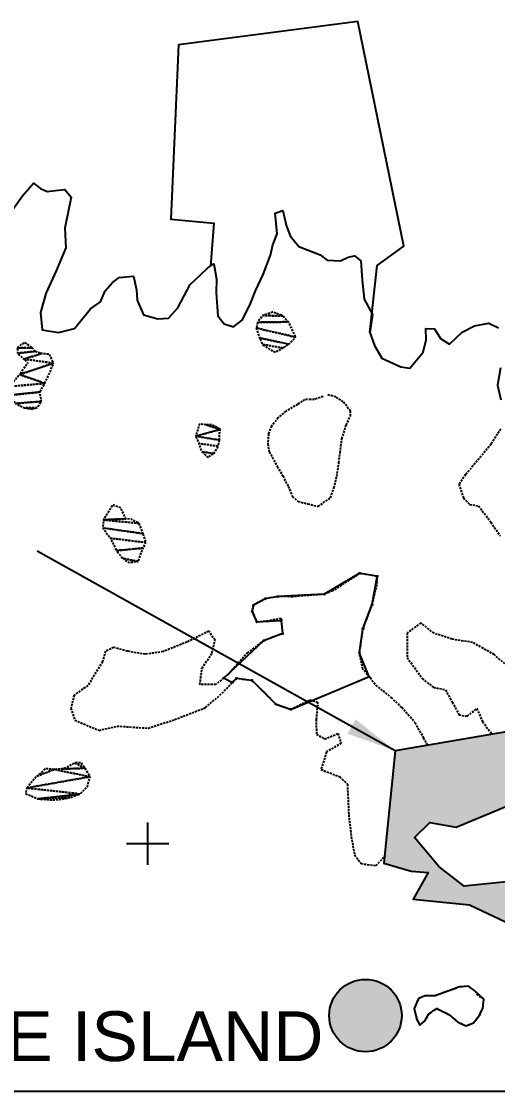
# Model space of a CAD drawing. Header units: metres. Extents: x 615852 to 659911, y 1301217 to 1325118.
# Drawn here: x 619692.1 to 619749.4, y 1315014.7 to 1315143.7 of the extents above; entities that cross this region are included whole.
import ezdxf

# ---------------------------------------------------------------- set-up
doc = ezdxf.new("R2010")
doc.units = ezdxf.units.M
doc.linetypes.add('HIDDEN', pattern=[0.375, 0.25, -0.125])
for name, color, linetype in [('2', 1, 'Continuous'), ('3', 7, 'Continuous'), ('42', 7, 'Continuous'), ('CIRCULO PI', 2, 'Continuous'), ('CVL_CUADCON_LIN', 8, 'Continuous'), ('TEXTO 2', 7, 'Continuous')]:
    doc.layers.add(name, color=color, linetype=linetype)
doc.styles.add('PI', font='arial.ttf', dxfattribs={"height": 0.4})
doc.styles.get("Standard").update_dxf_attribs({"font": 'arial.ttf'})
doc.dimstyles.new('ISO-25', dxfattribs={"dimtxt": 2.5, "dimasz": 2.5, "dimexe": 1.25, "dimexo": 0.625, "dimtad": 1, "dimtxsty": 'Standard', "dimcen": 2.5, "dimadec": 0, "dimazin": 0, "dimtfac": 1, "dimtmove": 0, "dimatfit": 3, "dimfxl": 1, "dimarcsym": 0})

# ---------------------------------------------------------------- blocks, each defined once
blk = doc.blocks.new('COORD')
at = {"layer": '42', "color": 2, "linetype": 'Continuous'}
for p, q in [((0, -2), (0, 2)), ((-2, 0), (2, 0))]:
    blk.add_line(p, q, dxfattribs=at)
blk = doc.blocks.new('COORD$')
at = {"layer": '42', "color": 2, "linetype": 'Continuous'}
blk.add_blockref('COORD', (0, 0), dxfattribs=at)

msp = doc.modelspace()

# ---------------------------------------------------------------- hatches: boundary and pattern name
at = {"layer": 'CIRCULO PI'}
h = msp.add_hatch(color=256, dxfattribs=at)
h.set_gradient(color1=(19, 52, 236), color2=(18, 48, 217), one_color=1, tint=0.46, name='SPHERICAL')
h.paths.add_polyline_path([(619810.84565, 1315055.59365), (619810.8845, 1315057.74254), (619811.61653, 1315060.68007), (619811.97903, 1315063.3574), (619812.52266, 1315074.90949), (619812.66893, 1315077.59828), (619796.17597, 1315076.68138), (619796.16476, 1315076.3093), (619796.11455, 1315076.10058), (619795.27339, 1315072.50314), (619794.45874, 1315069.90559), (619790.92723, 1315061.31249), (619788.90164, 1315056.28242), (619788.03742, 1315053.07553), (619780.99767, 1315053.75625), (619776.06884, 1315053.75624), (619774.14874, 1315053.24176), (619771.37576, 1315054.37044), (619767.56433, 1315055.79174), (619764.2115, 1315055.21452), (619757.02508, 1315058.00208), (619754.01019, 1315058.66725), (619737.08807, 1315055.79642), (619735.73981, 1315042.26524), (619739.05051, 1315041.29862), (619741.07089, 1315041.1197), (619739.2541, 1315037.92136), (619746.07126, 1315037.25749), (619750.382, 1315035.18813), (619760.59628, 1315035.53858), (619765.8028, 1315035.16524), (619766.61959, 1315035.73228), (619771.28966, 1315037.42704), (619769.5615, 1315040.95556), (619766.20243, 1315041.64698), (619762.83239, 1315038.80326), (619761.69576, 1315038.33306), (619754.38662, 1315040.39099), (619745.39675, 1315039.4812), (619742.36146, 1315041.86533), (619739.44554, 1315045.34036), (619741.26559, 1315047.16044), (619744.45298, 1315046.59842), (619750.89495, 1315049.29805), (619757.08136, 1315050.23846), (619763.15182, 1315048.95149), (619772.14703, 1315050.99248), (619772.97197, 1315049.51627), (619778.33217, 1315049.45958), (619781.58083, 1315048.45357), (619782.90055, 1315046.46575), (619783.4826, 1315043.61081), (619781.82873, 1315041.18542), (619779.90892, 1315037.63105), (619784.54268, 1315038.03092), (619787.03738, 1315038.26042), (619787.48196, 1315038.24169), (619788.23644, 1315038.34427), (619788.62355, 1315038.38097), (619788.99856, 1315038.32159), (619790.27453, 1315030.9385), (619795.35121, 1315031.81583), (619798.39013, 1315032.79777), (619798.7032, 1315034.57), (619800.1283, 1315036.13644), (619801.47759, 1315036.45717), (619806.5126, 1315033.69959), (619806.00517, 1315030.76807), (619807.43269, 1315029.87916), (619810.41237, 1315028.74776), (619810.44764, 1315031.28288), (619810.68605, 1315032.27998), (619811.61342, 1315034.48163), (619812.54806, 1315036.44601), (619814.563, 1315040.16988), (619815.96593, 1315040.23857), (619818.11952, 1315040.17703), (619819.49457, 1315040.06787), (619820.99452, 1315040.87592), (619821.70591, 1315040.83176), (619825.39232, 1315046.30962), (619826.08266, 1315052.0654), (619826.17873, 1315052.19105), (619826.15196, 1315053.57475), (619828.24477, 1315053.87255), (619827.51767, 1315054.76096), (619826.37491, 1315056.38529), (619824.04494, 1315055.61246), (619821.37346, 1315054.84958), (619814.67049, 1315053.23131), (619810.96304, 1315052.41809)])
h.paths.add_polyline_path([(619794.7813, 1315076.25596), (619805.18157, 1315076.25596), (619805.18157, 1315080.0787), (619794.7813, 1315080.0787)], flags=9)
h = msp.add_hatch(color=256, dxfattribs=at)
h.set_gradient(color1=(255, 0, 0), color2=(235, 0, 0), one_color=1, tint=0.46, name='SPHERICAL')
h.paths.add_polyline_path([(619737.89255, 1315023.89795, 1), (619729.16347, 1315023.89795, 1)])

# ---------------------------------------------------------------- linework, layer by layer
msp.add_line((620054.73869, 1315014.74193), (619584.56393, 1315014.74193))
at = {"color": 10}
for points in [[(619754.01019, 1315058.66725), (619737.08807, 1315055.79642), (619735.73981, 1315042.26524), (619739.05051, 1315041.29862), (619741.07089, 1315041.1197), (619739.2541, 1315037.92136), (619746.07126, 1315037.25749), (619750.382, 1315035.18813)], [(619754.38662, 1315040.39099), (619745.39675, 1315039.4812), (619742.36146, 1315041.86533), (619739.44554, 1315045.34036), (619741.26559, 1315047.16044), (619744.45298, 1315046.59842), (619750.89495, 1315049.29805)]]:
    msp.add_lwpolyline(points, dxfattribs=at)
at = {"layer": '2', "color": 1, "linetype": 'Continuous'}
for points in [[(619734.05757, 1315106.19249), (619734.95221, 1315114.25618), (619738.1651, 1315116.55861), (619732.6234, 1315143.65201), (619711.02366, 1315140.82917), (619710.08747, 1315119.82297), (619715.27352, 1315119.35991), (619714.85149, 1315114.17819)], [(619690.62196, 1315120.39549), (619692.24688, 1315122.64823), (619693.55668, 1315124.15261), (619694.40545, 1315123.51472), (619695.18618, 1315123.16749), (619696.18838, 1315123.27605), (619697.31953, 1315123.41851), (619698.10688, 1315122.48857), (619697.34042, 1315118.7563), (619697.43255, 1315116.36136), (619696.26662, 1315113.59586), (619695.03557, 1315110.86209), (619694.41425, 1315108.58846), (619694.59978, 1315106.51844), (619696.54555, 1315106.18446), (619698.48202, 1315106.65989), (619700.3967, 1315109.0454), (619701.61718, 1315109.86882), (619702.1846, 1315111.20283), (619703.04688, 1315112.21636), (619703.88164, 1315112.80876), (619705.59524, 1315112.95785), (619705.93776, 1315111.3105), (619706.01651, 1315110.08098), (619706.78119, 1315108.30902), (619708.53468, 1315107.81091), (619709.79605, 1315107.89017), (619710.9142, 1315109.16569), (619712.43578, 1315111.96763), (619713.62057, 1315113.08196), (619714.54912, 1315113.96679), (619715.25556, 1315114.46056), (619715.60024, 1315112.61902), (619715.55399, 1315110.99959), (619715.67071, 1315109.28483), (619715.74805, 1315108.1849), (619716.50343, 1315107.22208), (619717.64056, 1315106.84656), (619718.69921, 1315107.6682), (619719.58494, 1315109.45915), (619720.27736, 1315111.18308), (619721.19329, 1315113.16861), (619722.07303, 1315115.47754), (619722.38229, 1315116.74376), (619722.88523, 1315118.04464), (619722.66224, 1315120.56764), (619723.56504, 1315120.86938), (619723.97369, 1315119.09321), (619724.4416, 1315117.80342), (619725.49196, 1315116.52038), (619728.05995, 1315115.54597), (619728.90885, 1315114.90808), (619730.52841, 1315114.79709), (619731.42931, 1315115.26066), (619732.20418, 1315115.43141), (619732.95547, 1315114.82487), (619733.14431, 1315112.46344), (619733.36438, 1315110.19949), (619734.35638, 1315108.36521), (619734.05757, 1315106.19249), (619734.62575, 1315104.61243), (619735.48498, 1315103.06817), (619737.7948, 1315102.02609), (619738.86466, 1315101.87637), (619740.49327, 1315103.80532), (619740.83222, 1315105.29861), (619740.81668, 1315106.65836), (619741.85302, 1315106.60535), (619742.57819, 1315105.44808), (619743.65391, 1315104.78037), (619745.15867, 1315106.22231), (619746.6712, 1315106.98431), (619748.38302, 1315107.29523), (619749.55469, 1315106.72589)], [(619749.80393, 1315101.90427), (619749.43937, 1315099.82802), (619749.84764, 1315098.08421)]]:
    msp.add_lwpolyline(points, dxfattribs=at)
msp.add_circle((619728.59207, 1315074.65835), 0.06371, dxfattribs=at)
at = {"layer": '3', "color": 30, "linetype": 'HIDDEN'}
for points in [[(619728.42999, 1315098.47859), (619727.39606, 1315098.11581), (619726.94281, 1315098.11301), (619726.19802, 1315098.10829), (619725.35995, 1315097.5201), (619723.94044, 1315096.7014), (619723.00654, 1315095.88588), (619722.20338, 1315094.90917), (619721.85297, 1315094.00013), (619721.76377, 1315092.76882), (619721.93184, 1315091.79836), (619722.91441, 1315090.05557), (619723.5695, 1315088.89371), (619724.22523, 1315087.63476), (619724.71862, 1315086.43951), (619725.43487, 1315085.82864), (619726.60246, 1315085.54448), (619727.83491, 1315085.22834), (619729.31775, 1315086.27412), (619729.7315, 1315087.41023), (619730.07848, 1315088.83752), (619730.32696, 1315090.49085), (619730.48089, 1315091.72254), (619730.697, 1315093.37562), (619731.2044, 1315095.03061), (619731.7155, 1315096.135), (619731.71193, 1315096.6856), (619730.86252, 1315097.84618), (619729.9522, 1315098.42342), (619728.94682, 1315098.67623), (619728.94682, 1315098.67623)], [(619749.8233, 1315094.55468), (619748.64666, 1315092.72805), (619745.58134, 1315089.06663), (619744.78557, 1315087.8919), (619745.32228, 1315086.24672), (619746.07549, 1315085.47835), (619747.1456, 1315085.29626), (619748.62449, 1315083.33813), (619749.74404, 1315081.66721)], [(619740.983, 1315056.45719), (619740.57151, 1315057.31102), (619739.54765, 1315059.11255), (619737.9077, 1315061.00404), (619736.72979, 1315062.12384), (619734.70412, 1315063.78431), (619733.22638, 1315065.64535), (619732.8162, 1315067.55098), (619733.23555, 1315070.50227), (619734.33522, 1315073.39646), (619734.95362, 1315075.92902), (619734.94368, 1315076.80316), (619732.83569, 1315077.16759), (619729.59082, 1315075.05833), (619728.59207, 1315074.65835), (619724.74398, 1315074.35533), (619722.99609, 1315074.36769), (619721.51007, 1315074.12405), (619720.03028, 1315073.33007), (619719.87699, 1315072.58362), (619720.44161, 1315071.32734), (619721.99313, 1315071.50688), (619723.34931, 1315071.78148), (619723.53255, 1315069.90566), (619721.30886, 1315069.07078), (619719.35111, 1315067.62374), (619717.05033, 1315065.03957), (619715.51104, 1315063.79158), (619713.60171, 1315063.76966), (619713.83796, 1315065.74754), (619715.04735, 1315067.54219), (619715.4179, 1315069.10047), (619714.66099, 1315070.19275), (619712.05414, 1315068.90016), (619709.1546, 1315067.73384), (619706.98965, 1315067.41757), (619704.88179, 1315067.78201), (619703.22578, 1315068.24876), (619702.22767, 1315067.78404), (619701.8538, 1315066.51706), (619700.10643, 1315063.64784), (619698.43666, 1315062.49541), (619698.06636, 1315060.90465), (619698.53579, 1315059.48539), (619701.43037, 1315058.25574), (619703.62539, 1315058.76659), (619707.38276, 1315058.51811), (619710.54263, 1315059.55789), (619714.28076, 1315060.99295), (619716.26756, 1315062.73166), (619717.99468, 1315064.5323), (619719.84233, 1315064.29439), (619721.38073, 1315062.79015), (619722.7234, 1315061.41332), (619724.54303, 1315060.78652), (619726.82813, 1315061.91347), (619727.76967, 1315061.66524), (619727.59918, 1315059.59115), (619727.61944, 1315057.81052), (619728.59742, 1315057.20653), (619730.20807, 1315057.87245), (619730.60971, 1315056.71148), (619728.8417, 1315055.65513), (619728.1861, 1315053.54307), (619730.42941, 1315052.66219), (619731.34597, 1315051.76601), (619731.51748, 1315048.07681), (619731.80674, 1315045.42511), (619732.21998, 1315043.26054), (619733.00886, 1315042.20101), (619734.82403, 1315041.96285), (619735.82189, 1315043.08908)], [(619751.45255, 1315065.27098), (619749.0334, 1315067.38036), (619746.42744, 1315068.83988), (619743.96317, 1315069.23261), (619741.78638, 1315069.95243), (619740.18631, 1315071.19686), (619738.54954, 1315069.98021), (619738.55081, 1315067.03377), (619740.35999, 1315064.49662), (619741.69896, 1315063.44345), (619743.159, 1315063.13636), (619743.98509, 1315061.65645), (619744.81182, 1315060.11168), (619745.78458, 1315059.96094), (619746.93917, 1315060.88069), (619747.63695, 1315059.30215), (619748.76332, 1315057.77712)]]:
    msp.add_lwpolyline(points, dxfattribs=at)
for points, invisible_edges in [([(619742.79966, 1315026.60959), (619746.71287, 1315026.881), (619745.92984, 1315027.42243), (619744.86266, 1315027.34547)], 1), ([(619747.79228, 1315025.88964), (619739.92649, 1315025.96151), (619739.39003, 1315024.75735), (619747.67543, 1315024.78742)], 5), ([(619747.10788, 1315026.30262), (619741.9296, 1315026.27586), (619739.92649, 1315025.96151), (619747.79228, 1315025.88964)], 7), ([(619739.92649, 1315025.96151), (619741.9296, 1315026.27586), (619740.73194, 1315026.29447)], 1), ([(619746.71287, 1315026.881), (619742.79966, 1315026.60959), (619741.9296, 1315026.27586), (619747.10788, 1315026.30262)], 5), ([(619747.67543, 1315024.78742), (619739.39003, 1315024.75735), (619742.10889, 1315024.75607), (619747.26436, 1315023.94081)], 7), ([(619739.69649, 1315023.4334), (619741.1778, 1315024.09792), (619742.10889, 1315024.75607), (619739.39003, 1315024.75735)], 5), ([(619747.26436, 1315023.94081), (619742.10889, 1315024.75607), (619743.57363, 1315024.02822), (619744.61954, 1315023.13357)], 9), ([(619741.1778, 1315024.09792), (619739.69649, 1315023.4334), (619740.06028, 1315022.75767), (619740.66963, 1315023.2503)], 1), ([(619747.26436, 1315023.94081), (619744.61954, 1315023.13357), (619745.62836, 1315022.65943), (619746.5304, 1315023.0259)], 1)]:
    msp.add_3dface(points, dxfattribs=dict(at, invisible_edges=invisible_edges))
at = {"layer": 'CIRCULO PI'}
msp.add_circle((619733.52801, 1315023.89795), 4.36454, dxfattribs=at)
at = {"layer": 'CVL_CUADCON_LIN', "color": 2, "ltscale": 0.5, "flags": 128}
for points in [[(619732.78085, 1315077.13516), (619728.64691, 1315074.69077)], [(619734.8809, 1315076.81401), (619732.89847, 1315077.15674)], [(619734.34643, 1315073.45918), (619734.93248, 1315076.74044)], [(619721.45393, 1315074.09393), (619720.08643, 1315073.36019)], [(619722.93322, 1315074.35738), (619721.57294, 1315074.13436)], [(619728.52844, 1315074.65504), (619723.05972, 1315074.371)], [(619720.01747, 1315073.26766), (619719.88981, 1315072.64603)], [(619719.90311, 1315072.52551), (619720.41549, 1315071.38545)], [(619733.25818, 1315070.56182), (619734.31259, 1315073.3369)], [(619720.5052, 1315071.33123), (619723.31254, 1315071.50299)], [(619723.38233, 1315071.44347), (619723.52636, 1315069.96907)], [(619723.4729, 1315069.88327), (619721.36851, 1315069.09317)], [(619732.82516, 1315067.61406), (619733.22659, 1315070.43919)], [(619721.26221, 1315069.02739), (619716.49946, 1315064.5985)], [(619733.94132, 1315064.77388), (619732.84012, 1315067.49193)], [(619724.60183, 1315060.81104), (619733.90644, 1315064.69031)], [(619716.50979, 1315064.52663), (619717.45271, 1315064.05517)], [(619717.5538, 1315064.07266), (619717.95057, 1315064.48632)], [(619718.05787, 1315064.52416), (619719.77914, 1315064.30253)], [(619719.88738, 1315064.24934), (619722.67835, 1315061.45838)], [(619722.78364, 1315061.39257), (619724.48279, 1315060.80727)]]:
    msp.add_lwpolyline(points, dxfattribs=at)
at = {"layer": 'CVL_CUADCON_LIN', "color": 6, "ltscale": 0.5, "flags": 128}
msp.add_lwpolyline([(619744.86266, 1315027.34547), (619742.79966, 1315026.60959), (619741.9296, 1315026.27586), (619740.73194, 1315026.29447), (619739.92649, 1315025.96151), (619739.39003, 1315024.75735), (619739.69649, 1315023.4334), (619740.06028, 1315022.75767), (619740.66963, 1315023.2503), (619741.1778, 1315024.09792), (619742.10889, 1315024.75607), (619743.57363, 1315024.02822), (619744.61954, 1315023.13357), (619745.62836, 1315022.65943), (619746.5304, 1315023.0259), (619747.26436, 1315023.94081), (619747.67543, 1315024.78742), (619747.79228, 1315025.88964), (619746.71287, 1315026.881), (619745.92984, 1315027.42243)], close=True, dxfattribs=at)
at = {"layer": 'CVL_CUADCON_LIN', "color": 2, "ltscale": 0.5}
for centre in [(619732.83569, 1315077.16759), (619734.94368, 1315076.80316), (619721.51007, 1315074.12405), (619722.99609, 1315074.36769), (619719.87699, 1315072.58362), (619720.03028, 1315073.33007), (619734.33522, 1315073.39646), (619720.44161, 1315071.32734), (619723.37614, 1315071.50688), (619723.53255, 1315069.90566), (619733.23555, 1315070.50227), (619721.30886, 1315069.07078), (619732.8162, 1315067.55098), (619716.4528, 1315064.55512), (619717.99468, 1315064.5323), (619733.96525, 1315064.71483), (619717.5097, 1315064.02668), (619719.84233, 1315064.29439), (619722.7234, 1315061.41332), (619724.54303, 1315060.78652)]:
    msp.add_circle(centre, 0.06371, dxfattribs=at)

# ---------------------------------------------------------------- block references
at = {"layer": '42', "color": 1, "linetype": 'Continuous', "xscale": 1.274245939333923, "yscale": 1.274245939333923, "zscale": 0.1274245939301883}
msp.add_blockref('COORD$', (619707.31509, 1315044.61086), dxfattribs=at)

# ---------------------------------------------------------------- texts
at = {"layer": 'TEXTO 2', "style": 'PI'}
msp.add_text('WATERHOUSE ISLAND', height=6, dxfattribs=at).set_placement((619635.79976, 1315018.41695))

# ---------------------------------------------------------------- meshes
at = {"layer": '3', "color": 30, "linetype": 'HIDDEN'}
mesh = msp.add_polyface(dxfattribs=at)
corners = [(619723.57524, 1315108.19675), (619721.11416, 1315108.21357), (619724.26002, 1315107.45616), (619720.53654, 1315107.40035), (619725.146, 1315105.61564), (619720.37892, 1315106.71914), (619724.30958, 1315104.76827), (619720.77521, 1315105.52326), (619723.60008, 1315104.3103), (619721.10396, 1315104.74813), (619722.69664, 1315103.81883), (619722.01454, 1315104.13841), (619722.34189, 1315108.64236)]
mesh.append_faces([[corners[k] for k in face] for face in [(1, 0, 12), (8, 9, 11, 10)]], dxfattribs={"vtx0": -1, "color": 30})
mesh.append_faces([[corners[k] for k in face] for face in [(0, 1, 3, 2), (2, 3, 5, 4), (4, 5, 7, 6), (6, 7, 9, 8)]], dxfattribs={"vtx0": -1, "vtx2": -1, "color": 30})
mesh = msp.add_polyface(dxfattribs=at)
corners = [(619693.38848, 1315104.347), (619691.57535, 1315104.3033), (619693.74756, 1315103.89592), (619691.64416, 1315103.68834), (619694.55875, 1315103.64183), (619692.39342, 1315102.9805), (619695.9585, 1315102.48469), (619691.88716, 1315101.13119), (619694.9056, 1315100.04897), (619690.31015, 1315099.63153), (619694.32938, 1315099.00906), (619690.70517, 1315098.62997), (619694.4986, 1315097.87651), (619691.39161, 1315097.6302), (619693.98521, 1315097.1284), (619692.46363, 1315097.08635), (619695.46588, 1315103.55034), (619695.54437, 1315101.41331), (619693.33866, 1315096.96236), (619691.14823, 1315100.21972), (619692.88197, 1315102.53018), (619692.1229, 1315104.76011), (619692.54263, 1315104.95711)]
mesh.append_faces([[corners[k] for k in face] for face in [(1, 0, 22, 21), (14, 15, 18)]], dxfattribs={"vtx0": -1, "color": 30})
mesh.append_faces([[corners[k] for k in face] for face in [(4, 5, 6, 16), (6, 7, 8, 17)]], dxfattribs={"vtx0": -1, "vtx1": -1, "color": 30})
mesh.append_faces([[corners[k] for k in face] for face in [(0, 1, 3, 2), (2, 3, 5, 4), (8, 9, 11, 10), (10, 11, 13, 12), (12, 13, 15, 14)]], dxfattribs={"vtx0": -1, "vtx2": -1, "color": 30})
mesh.append_faces([[corners[k] for k in face] for face in [(6, 5, 20, 7), (8, 7, 19, 9)]], dxfattribs={"vtx0": -1, "vtx3": -1, "color": 30})
mesh = msp.add_polyface(dxfattribs=at)
corners = [(619716.05349, 1315094.51428), (619713.07978, 1315093.6859), (619715.96468, 1315093.21825), (619715.80756, 1315092.4723), (619713.47391, 1315092.81393), (619715.26269, 1315091.59435), (619713.80419, 1315091.81199), (619714.33377, 1315095.05405), (619715.95945, 1315094.0279), (619714.55319, 1315091.13651), (619713.52373, 1315095.14605), (619715.01358, 1315095.09062)]
mesh.append_faces([[corners[k] for k in face] for face in [(5, 6, 9), (7, 0, 11)]], dxfattribs={"vtx0": -1, "color": 30})
mesh.append_faces([[corners[k] for k in face] for face in [(0, 1, 2, 8), (1, 0, 7, 10)]], dxfattribs={"vtx0": -1, "vtx1": -1, "color": 30})
mesh.append_faces([[corners[k] for k in face] for face in [(2, 1, 4, 3), (3, 4, 6, 5)]], dxfattribs={"vtx0": -1, "vtx2": -1, "color": 30})
mesh = msp.add_polyface(dxfattribs=at)
corners = [(619704.66696, 1315083.74206), (619701.98199, 1315083.61426), (619706.25938, 1315083.17744), (619706.75876, 1315081.95277), (619701.89611, 1315082.64188), (619707.09465, 1315080.88813), (619702.81662, 1315081.38968), (619706.7464, 1315080.20425), (619703.54562, 1315079.90862), (619706.14967, 1315078.61093), (619704.30061, 1315078.97829), (619705.34728, 1315083.6851), (619705.01852, 1315078.46847), (619703.12665, 1315085.40814), (619704.03684, 1315085.06244)]
mesh.append_faces([[corners[k] for k in face] for face in [(1, 0, 14, 13), (9, 10, 12)]], dxfattribs={"vtx0": -1, "color": 30})
mesh.append_faces([[corners[k] for k in face] for face in [(0, 1, 2, 11)]], dxfattribs={"vtx0": -1, "vtx1": -1, "color": 30})
mesh.append_faces([[corners[k] for k in face] for face in [(2, 1, 4, 3), (3, 4, 6, 5), (5, 6, 8, 7), (7, 8, 10, 9)]], dxfattribs={"vtx0": -1, "vtx2": -1, "color": 30})
mesh = msp.add_polyface(dxfattribs=at)
corners = [(619699.73626, 1315053.70057), (619698.50164, 1315054.34049), (619696.85506, 1315053.58525), (619700.35809, 1315052.66805), (619696.04579, 1315053.54779), (619692.75722, 1315051.32474), (619699.14106, 1315050.58759), (619694.09326, 1315050.00526), (619697.91333, 1315050.1588), (619693.94634, 1315052.72488), (619698.10714, 1315050.22481), (619696.68432, 1315049.92434), (619695.71308, 1315049.88586), (619692.59972, 1315050.64352), (619694.9767, 1315053.63813), (619697.56622, 1315053.78403), (619699.31117, 1315054.34559), (619700.04208, 1315051.46771)]
mesh.append_faces([[corners[k] for k in face] for face in [(1, 0, 16), (8, 7, 12, 11), (9, 4, 14)]], dxfattribs={"vtx0": -1, "color": 30})
mesh.append_faces([[corners[k] for k in face] for face in [(3, 5, 6, 17), (6, 7, 8, 10)]], dxfattribs={"vtx0": -1, "vtx1": -1, "color": 30})
mesh.append_faces([[corners[k] for k in face] for face in [(3, 4, 9, 5)]], dxfattribs={"vtx0": -1, "vtx1": -1, "vtx3": -1, "color": 30})
mesh.append_faces([[corners[k] for k in face] for face in [(0, 2, 4, 3)]], dxfattribs={"vtx0": -1, "vtx2": -1, "color": 30})
mesh.append_faces([[corners[k] for k in face] for face in [(0, 1, 15, 2), (6, 5, 13, 7)]], dxfattribs={"vtx0": -1, "vtx3": -1, "color": 30})

# ---------------------------------------------------------------- leaders
at = {"layer": 'CIRCULO PI', "color": 5}
msp.add_leader([(619737.08807, 1315055.79642), (619694.00444, 1315079.84265)], dimstyle='ISO-25', override={"dimasz": 6, "dimgap": 0.625, "dimtad": 0, "dimzin": 0}, dxfattribs=at)

doc.saveas('drawing.dxf')
